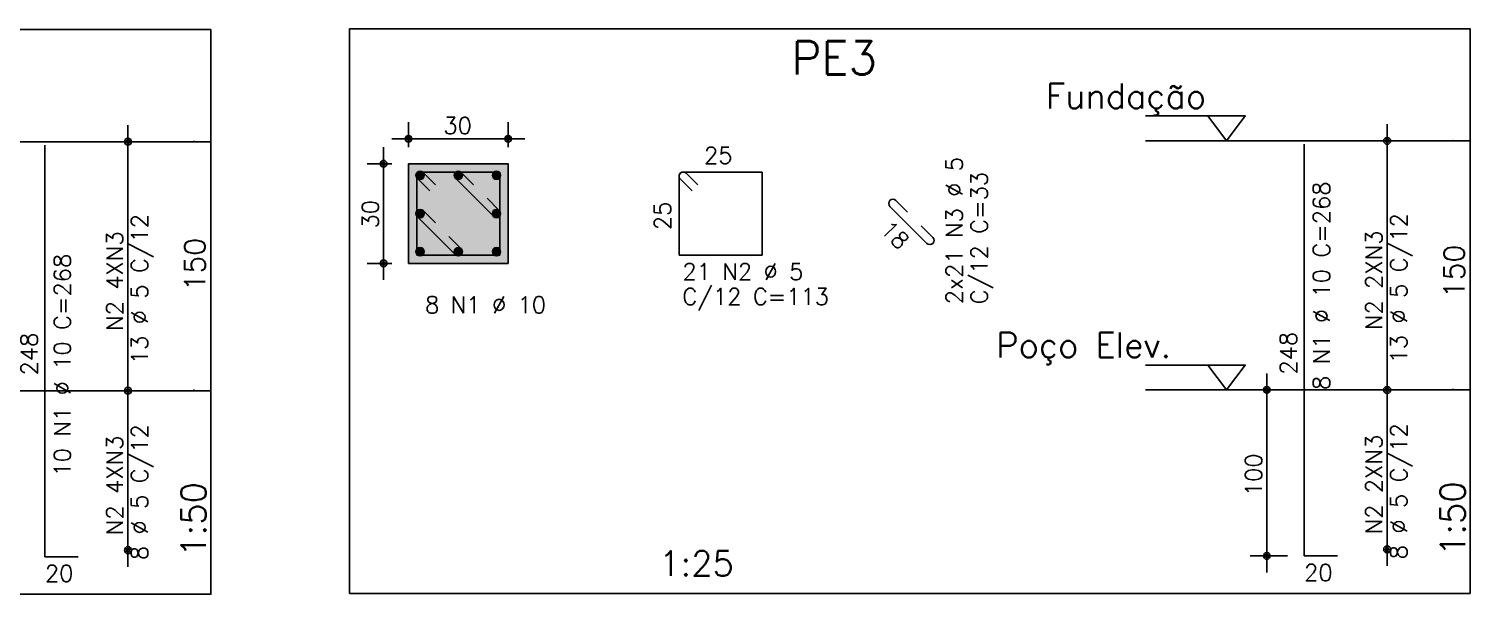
# Model space of a CAD drawing. Extents: x -1.9 to 86, y -1.2 to 61.3.
# Drawn here: x 42.44 to 59.8, y 32.82 to 39.63 of the extents above; entities that cross this region are included whole.
import ezdxf

# ---------------------------------------------------------------- set-up
doc = ezdxf.new("R2010")
doc.units = 0
doc.header["$MEASUREMENT"] = 0
doc.linetypes.add('ESTILO_TQS_0001', pattern=[0.45, 0.3, -0.15])
for name, color, linetype in [('PENA_01', 1, 'CONTINUOUS'), ('PENA_02', 2, 'CONTINUOUS'), ('PENA_03', 3, 'CONTINUOUS'), ('PENA_04', 4, 'CONTINUOUS'), ('PENA_05', 5, 'CONTINUOUS'), ('PENA_06', 6, 'CONTINUOUS'), ('PENA_10', 253, 'CONTINUOUS')]:
    doc.layers.add(name, color=color, linetype=linetype)
doc.styles.get("Standard").update_dxf_attribs({"font": 'ROMANS.SHX'})

msp = doc.modelspace()

# ---------------------------------------------------------------- linework, layer by layer
at = {"layer": 'PENA_01', "linetype": 'Continuous'}
for p, q in [((43.633, 35.068), (43.633, 38.468)), ((47.013, 38.203), (47.013, 38.503)), ((48.213, 38.203), (48.213, 38.503)), ((58.803, 35.078), (58.803, 38.478)), ((46.713, 36.603), (46.713, 38.203)), ((46.813, 38.303), (48.413, 38.303)), ((46.813, 38.003), (46.513, 38.003)), ((46.813, 36.803), (46.513, 36.803)), ((43.633, 33.148), (43.633, 35.468)), ((57.353, 33.078), (57.353, 35.478)), ((58.803, 33.158), (58.803, 35.478)), ((57.603, 35.278), (57.153, 35.278)), ((57.603, 33.278), (57.153, 33.278))]:
    msp.add_line(p, q, dxfattribs=at)
at = {"layer": 'PENA_01', "linetype": 'ESTILO_TQS_0001'}
msp.add_lwpolyline([(47.013, 36.803), (48.213, 36.803), (48.213, 38.003), (47.013, 38.003), (47.013, 36.803)], dxfattribs=at)
at = {"layer": 'PENA_02', "linetype": 'Continuous'}
for centre, radius in [((43.633, 38.268), 0.0416), ((43.633, 38.268), 0.0208), ((47.013, 38.303), 0.04), ((47.013, 38.303), 0.02), ((48.213, 38.303), 0.04), ((48.213, 38.303), 0.02), ((58.803, 38.278), 0.0416), ((58.803, 38.278), 0.0208), ((46.713, 38.003), 0.04), ((46.713, 38.003), 0.02), ((46.713, 36.803), 0.04), ((46.713, 36.803), 0.02), ((43.633, 35.268), 0.0416), ((43.633, 35.268), 0.0416), ((43.633, 35.268), 0.0208), ((43.633, 35.268), 0.0208), ((57.353, 35.278), 0.04), ((57.353, 35.278), 0.02), ((58.803, 35.278), 0.0416), ((58.803, 35.278), 0.0416), ((58.803, 35.278), 0.0208), ((58.803, 35.278), 0.0208), ((43.633, 33.348), 0.0416), ((43.633, 33.348), 0.0208), ((58.803, 33.358), 0.0416), ((58.803, 33.358), 0.0208), ((57.353, 33.278), 0.04), ((57.353, 33.278), 0.02)]:
    msp.add_circle(centre, radius, dxfattribs=at)
at = {"layer": 'PENA_03', "linetype": 'Continuous'}
for p, q in [((43.633, 38.268), (43.633, 38.268)), ((58.803, 38.278), (58.803, 38.278)), ((47.013, 38.003), (47.013, 38.003)), ((47.013, 38.003), (47.013, 38.003)), ((47.104, 37.856), (47.16, 37.912)), ((47.104, 37.87), (47.146, 37.912)), ((47.107, 37.844), (47.171, 37.909)), ((47.111, 37.835), (47.181, 37.904)), ((47.118, 37.827), (47.189, 37.898)), ((47.126, 37.821), (47.195, 37.89)), ((47.135, 37.816), (47.2, 37.881)), ((47.146, 37.813), (47.203, 37.87)), ((47.16, 37.813), (47.203, 37.856)), ((47.564, 37.856), (47.62, 37.912)), ((47.564, 37.87), (47.606, 37.912)), ((47.567, 37.844), (47.631, 37.909)), ((47.571, 37.835), (47.641, 37.904)), ((47.578, 37.827), (47.649, 37.898)), ((47.586, 37.821), (47.655, 37.89)), ((47.595, 37.816), (47.66, 37.881)), ((47.606, 37.813), (47.663, 37.87)), ((47.62, 37.813), (47.663, 37.856)), ((48.024, 37.856), (48.08, 37.912)), ((48.024, 37.87), (48.066, 37.912)), ((48.027, 37.844), (48.091, 37.909)), ((48.031, 37.835), (48.101, 37.904)), ((48.038, 37.827), (48.109, 37.898)), ((48.046, 37.821), (48.115, 37.89)), ((48.055, 37.816), (48.12, 37.881)), ((48.066, 37.813), (48.123, 37.87)), ((48.08, 37.813), (48.123, 37.856)), ((48.213, 38.003), (48.213, 38.003)), ((47.104, 37.396), (47.16, 37.452)), ((47.104, 37.41), (47.146, 37.452)), ((47.107, 37.384), (47.171, 37.449)), ((47.111, 37.375), (47.181, 37.444)), ((47.118, 37.367), (47.189, 37.438)), ((47.126, 37.361), (47.195, 37.43)), ((47.135, 37.356), (47.2, 37.421)), ((47.146, 37.353), (47.203, 37.41)), ((47.16, 37.353), (47.203, 37.396)), ((48.024, 37.396), (48.08, 37.452)), ((48.024, 37.41), (48.066, 37.452)), ((48.027, 37.384), (48.091, 37.449)), ((48.031, 37.375), (48.101, 37.444)), ((48.038, 37.367), (48.109, 37.438)), ((48.046, 37.361), (48.115, 37.43)), ((48.055, 37.356), (48.12, 37.421)), ((48.066, 37.353), (48.123, 37.41)), ((48.08, 37.353), (48.123, 37.396)), ((47.104, 36.936), (47.16, 36.992)), ((47.104, 36.95), (47.146, 36.992)), ((47.107, 36.924), (47.171, 36.989)), ((47.564, 36.936), (47.62, 36.992)), ((47.564, 36.95), (47.606, 36.992)), ((47.567, 36.924), (47.631, 36.989)), ((48.024, 36.936), (48.08, 36.992)), ((48.024, 36.95), (48.066, 36.992)), ((48.027, 36.924), (48.091, 36.989)), ((47.111, 36.915), (47.181, 36.984)), ((47.118, 36.907), (47.189, 36.978)), ((47.126, 36.901), (47.195, 36.97)), ((47.135, 36.896), (47.2, 36.961)), ((47.146, 36.893), (47.203, 36.95)), ((47.16, 36.893), (47.203, 36.936)), ((47.571, 36.915), (47.641, 36.984)), ((47.578, 36.907), (47.649, 36.978)), ((47.586, 36.901), (47.655, 36.97)), ((47.595, 36.896), (47.66, 36.961)), ((47.606, 36.893), (47.663, 36.95)), ((47.62, 36.893), (47.663, 36.936)), ((48.031, 36.915), (48.101, 36.984)), ((48.038, 36.907), (48.109, 36.978)), ((48.046, 36.901), (48.115, 36.97)), ((48.055, 36.896), (48.12, 36.961)), ((48.066, 36.893), (48.123, 36.95)), ((48.08, 36.893), (48.123, 36.936)), ((47.013, 36.803), (47.013, 36.803)), ((42.633, 35.268), (42.633, 35.268)), ((43.633, 35.268), (43.633, 35.268)), ((43.633, 35.268), (43.633, 35.268)), ((57.803, 35.278), (57.803, 35.278)), ((58.803, 35.278), (58.803, 35.278)), ((58.803, 35.278), (58.803, 35.278)), ((43.633, 33.348), (43.633, 33.348)), ((58.803, 33.358), (58.803, 33.358)), ((42.633, 33.268), (42.633, 33.268)), ((57.803, 33.278), (57.803, 33.278))]:
    msp.add_line(p, q, dxfattribs=at)
for points in [[(31.133, 32.818), (44.633, 32.818), (44.633, 39.618), (31.133, 39.618), (31.133, 32.818)], [(46.303, 32.828), (59.803, 32.828), (59.803, 39.628), (46.303, 39.628), (46.303, 32.828)], [(55.893, 38.578), (57.093, 38.578), (56.868, 38.278), (56.643, 38.578)], [(44.633, 38.268), (40.723, 38.268)], [(59.803, 38.278), (55.893, 38.278)], [(47.013, 36.803), (48.213, 36.803), (48.213, 38.003), (47.013, 38.003), (47.013, 36.803)], [(55.893, 35.578), (57.093, 35.578), (56.868, 35.278), (56.643, 35.578)], [(44.633, 35.268), (40.723, 35.268)], [(59.803, 35.278), (55.893, 35.278)]]:
    msp.add_lwpolyline(points, dxfattribs=at)
for centre in [(47.153, 37.863), (47.613, 37.863), (48.073, 37.863), (47.153, 37.403), (48.073, 37.403), (47.153, 36.943), (47.613, 36.943), (48.073, 36.943)]:
    msp.add_circle(centre, 0.05, dxfattribs=at)
for points in [[(47.203, 37.863), (47.128, 37.906), (47.106, 37.88)], [(47.203, 37.863), (47.106, 37.88), (47.106, 37.846)], [(47.203, 37.863), (47.106, 37.846), (47.128, 37.819)], [(47.203, 37.863), (47.162, 37.912), (47.128, 37.906)], [(47.203, 37.863), (47.128, 37.819), (47.162, 37.813)], [(47.203, 37.863), (47.191, 37.895), (47.162, 37.912)], [(47.203, 37.863), (47.162, 37.813), (47.191, 37.831)], [(47.203, 37.863), (47.191, 37.831), (47.203, 37.863)], [(47.663, 37.863), (47.588, 37.906), (47.566, 37.88)], [(47.663, 37.863), (47.566, 37.88), (47.566, 37.846)], [(47.663, 37.863), (47.566, 37.846), (47.588, 37.819)], [(47.663, 37.863), (47.622, 37.912), (47.588, 37.906)], [(47.663, 37.863), (47.588, 37.819), (47.622, 37.813)], [(47.663, 37.863), (47.651, 37.895), (47.622, 37.912)], [(47.663, 37.863), (47.622, 37.813), (47.651, 37.831)], [(47.663, 37.863), (47.651, 37.831), (47.663, 37.863)], [(48.123, 37.863), (48.048, 37.906), (48.026, 37.88)], [(48.123, 37.863), (48.026, 37.88), (48.026, 37.846)], [(48.123, 37.863), (48.026, 37.846), (48.048, 37.819)], [(48.123, 37.863), (48.082, 37.912), (48.048, 37.906)], [(48.123, 37.863), (48.048, 37.819), (48.082, 37.813)], [(48.123, 37.863), (48.111, 37.895), (48.082, 37.912)], [(48.123, 37.863), (48.082, 37.813), (48.111, 37.831)], [(48.123, 37.863), (48.111, 37.831), (48.123, 37.863)], [(47.203, 37.403), (47.128, 37.446), (47.106, 37.42)], [(47.203, 37.403), (47.106, 37.42), (47.106, 37.386)], [(47.203, 37.403), (47.106, 37.386), (47.128, 37.359)], [(47.203, 37.403), (47.162, 37.452), (47.128, 37.446)], [(47.203, 37.403), (47.128, 37.359), (47.162, 37.353)], [(47.203, 37.403), (47.191, 37.435), (47.162, 37.452)], [(47.203, 37.403), (47.162, 37.353), (47.191, 37.371)], [(47.203, 37.403), (47.191, 37.371), (47.203, 37.403)], [(48.123, 37.403), (48.048, 37.446), (48.026, 37.42)], [(48.123, 37.403), (48.026, 37.42), (48.026, 37.386)], [(48.123, 37.403), (48.026, 37.386), (48.048, 37.359)], [(48.123, 37.403), (48.082, 37.452), (48.048, 37.446)], [(48.123, 37.403), (48.048, 37.359), (48.082, 37.353)], [(48.123, 37.403), (48.111, 37.435), (48.082, 37.452)], [(48.123, 37.403), (48.082, 37.353), (48.111, 37.371)], [(48.123, 37.403), (48.111, 37.371), (48.123, 37.403)], [(47.203, 36.943), (47.162, 36.992), (47.128, 36.986)], [(47.203, 36.943), (47.191, 36.975), (47.162, 36.992)], [(47.663, 36.943), (47.622, 36.992), (47.588, 36.986)], [(47.663, 36.943), (47.651, 36.975), (47.622, 36.992)], [(48.123, 36.943), (48.082, 36.992), (48.048, 36.986)], [(48.123, 36.943), (48.111, 36.975), (48.082, 36.992)], [(47.203, 36.943), (47.128, 36.986), (47.106, 36.96)], [(47.203, 36.943), (47.106, 36.96), (47.106, 36.926)], [(47.203, 36.943), (47.106, 36.926), (47.128, 36.899)], [(47.203, 36.943), (47.128, 36.899), (47.162, 36.893)], [(47.203, 36.943), (47.162, 36.893), (47.191, 36.911)], [(47.203, 36.943), (47.191, 36.911), (47.203, 36.943)], [(47.663, 36.943), (47.588, 36.986), (47.566, 36.96)], [(47.663, 36.943), (47.566, 36.96), (47.566, 36.926)], [(47.663, 36.943), (47.566, 36.926), (47.588, 36.899)], [(47.663, 36.943), (47.588, 36.899), (47.622, 36.893)], [(47.663, 36.943), (47.622, 36.893), (47.651, 36.911)], [(47.663, 36.943), (47.651, 36.911), (47.663, 36.943)], [(48.123, 36.943), (48.048, 36.986), (48.026, 36.96)], [(48.123, 36.943), (48.026, 36.96), (48.026, 36.926)], [(48.123, 36.943), (48.026, 36.926), (48.048, 36.899)], [(48.123, 36.943), (48.048, 36.899), (48.082, 36.893)], [(48.123, 36.943), (48.082, 36.893), (48.111, 36.911)], [(48.123, 36.943), (48.111, 36.911), (48.123, 36.943)]]:
    msp.add_solid(points, dxfattribs=at)
at = {"layer": 'PENA_04', "linetype": 'Continuous'}
for p, q in [((48.113, 37.903), (47.163, 37.903)), ((47.34, 37.747), (47.198, 37.888)), ((47.797, 37.75), (47.656, 37.891)), ((48.113, 36.903), (48.113, 37.903)), ((47.113, 37.853), (47.113, 36.903)), ((47.128, 37.817), (47.269, 37.676)), ((47.585, 37.82), (48.031, 37.374)), ((48.101, 37.445), (47.96, 37.586)), ((47.125, 37.36), (47.571, 36.914)), ((47.337, 37.29), (47.196, 37.431)), ((47.641, 36.985), (47.5, 37.126)), ((47.113, 36.903), (48.113, 36.903))]:
    msp.add_line(p, q, dxfattribs=at)
for centre, start, end in [((47.163, 37.853), 45, 180), ((47.163, 37.853), 90, 225), ((47.62, 37.856), 45, 225), ((47.16, 37.396), 45, 225), ((48.066, 37.41), 225, 45), ((47.606, 36.95), 225, 45)]:
    msp.add_arc(centre, 0.05, start, end, dxfattribs=at)
at = {"layer": 'PENA_05', "linetype": 'Continuous'}
for p, q in [((42.633, 33.268), (42.633, 38.228)), ((57.803, 33.278), (57.803, 38.238)), ((51.273, 37.903), (50.323, 37.903)), ((50.5, 37.747), (50.358, 37.888)), ((51.273, 36.903), (51.273, 37.903)), ((50.273, 37.853), (50.273, 36.903)), ((50.288, 37.817), (50.429, 37.676)), ((53.025, 37.418), (52.884, 37.56)), ((52.813, 37.489), (53.259, 37.043)), ((53.33, 37.114), (53.188, 37.255)), ((50.273, 36.903), (51.273, 36.903)), ((43.033, 33.268), (42.633, 33.268)), ((58.203, 33.278), (57.803, 33.278))]:
    msp.add_line(p, q, dxfattribs=at)
for centre, start, end in [((50.323, 37.853), 45, 180), ((50.323, 37.853), 90, 225), ((52.848, 37.524), 45, 225), ((53.294, 37.079), 225, 45)]:
    msp.add_arc(centre, 0.05, start, end, dxfattribs=at)
at = {"layer": 'PENA_10', "linetype": 'Continuous'}
for points in [[(47.013, 36.803), (48.213, 36.803), (48.213, 38.003)], [(47.013, 36.803), (48.213, 38.003), (47.013, 38.003)], [(47.013, 36.803), (47.013, 38.003), (47.013, 36.803)]]:
    msp.add_solid(points, dxfattribs=at)

# ---------------------------------------------------------------- texts
at = {"layer": 'PENA_02', "linetype": 'Continuous'}
for s, height, p in [('150', 0.25, (44.564, 36.466)), ('150', 0.25, (59.734, 36.384)), ('1:50', 0.3, (44.573, 33.268)), ('1:50', 0.3, (59.743, 33.278))]:
    msp.add_text(s, height=height, rotation=90, dxfattribs=at).set_placement(p)
msp.add_text('1:25', height=0.3, dxfattribs=at).set_placement((50.033, 33.038))
at = {"layer": 'PENA_03', "linetype": 'Continuous'}
for s, height, p in [('Fundação', 0.3, (54.693, 38.668)), ('30', 0.2, (47.433, 38.363)), ('1', 0.01, (44.423, 38.268)), ('25', 0.2, (50.573, 38.003)), ('1', 0.01, (59.593, 38.278)), ('21 N2 %%c 5', 0.2, (50.313, 36.603)), ('C/12 C=113', 0.2, (50.313, 36.303)), ('8 N1 %%c 10', 0.2, (47.213, 36.203)), ('Poço Elev.', 0.3, (54.093, 35.668)), ('0', 0.01, (44.423, 35.268)), ('0', 0.01, (59.593, 35.278)), ('20', 0.2, (42.633, 32.968)), ('20', 0.2, (57.803, 32.978))]:
    msp.add_text(s, height=height, dxfattribs=at).set_placement(p)
for s, rotation, p in [('2x21 N3 %%c 5', 90, (53.688, 36.31)), ('C/12 C=33', 90, (53.988, 36.31)), ('8 N1 %%c 10 C=268', 90, (58.112, 35.277)), ('30', 90, (46.653, 37.223)), ('25', 90, (50.173, 37.203)), ('13 %%c 5 C/12', 90, (43.873, 35.588)), ('13 %%c 5 C/12', 90, (59.043, 35.598)), ('N2 4XN3', 90, (43.573, 35.988)), ('18', 315, (52.682, 37.195)), ('N2 2XN3', 90, (58.743, 35.998)), ('10 N1 %%c 10 C=268', 90, (42.942, 34.235)), ('248', 90, (57.713, 35.463)), ('248', 90, (42.543, 35.453)), ('8 %%c 5 C/12', 90, (43.873, 33.228)), ('8 %%c 5 C/12', 90, (59.043, 33.238)), ('N2 4XN3', 90, (43.573, 33.528)), ('N2 2XN3', 90, (58.743, 33.538)), ('100', 90, (57.293, 33.998))]:
    msp.add_text(s, height=0.2, rotation=rotation, dxfattribs=at).set_placement(p)
at = {"layer": 'PENA_06', "linetype": 'Continuous'}
msp.add_text('PE3', height=0.4, dxfattribs=at).set_placement((51.628, 39.078))

doc.saveas('drawing.dxf')
